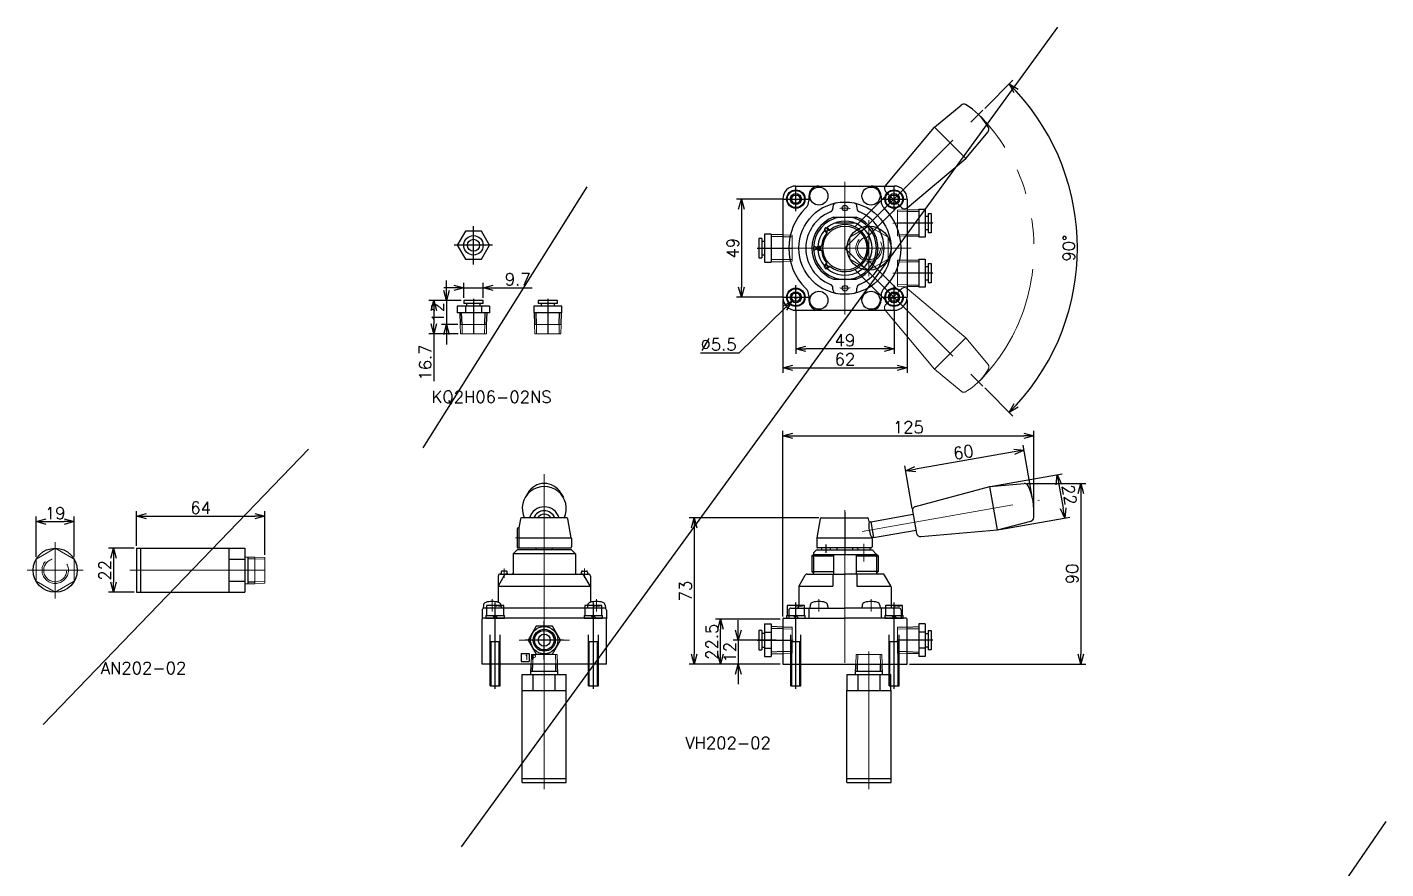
# Model space of a CAD drawing. Header units: millimetres. Extents: x -8731 to 85711, y -14522 to 31379.
# Drawn here: x 35076 to 35754, y -7461 to -7042 of the extents above; entities that cross this region are included whole.
import ezdxf

# ---------------------------------------------------------------- set-up
doc = ezdxf.new("R2010")
doc.units = ezdxf.units.MM
doc.header["$LTSCALE"] = 4
doc.header["$PDMODE"] = 99
doc.header["$PDSIZE"] = 1
for name, pattern in [('CENTER2', [28.575, 19.05, -3.175, 3.175, -3.175]), ('HIDDEN', [9.525, 6.35, -3.175]), ('PHANTOM2', [31.75, 15.875, -3.175, 3.175, -3.175, 3.175, -3.175])]:
    doc.linetypes.add(name, pattern=pattern)
for name, color, linetype, lineweight in [('04_HIDDEN', 2, 'HIDDEN', 13), ('05_CENTER', 4, 'CENTER2', 13), ('06_PHANTOM', 2, 'PHANTOM2', 13), ('08_DIM', 3, 'Continuous', 13)]:
    doc.layers.add(name, color=color, linetype=linetype, lineweight=lineweight)
doc.layers.add('10_DRAFT', color=8, linetype='Continuous', lineweight=0, plot=False)
doc.styles.add('KSS_TXT', font='txt.shx', dxfattribs={"bigfont": 'extfont2.shx'})
doc.styles.add('KSS_TXT_L', font='txt.shx', dxfattribs={"height": 9, "bigfont": 'extfont2.shx'})
doc.styles.get("Standard").update_dxf_attribs({"font": 'txt.shx', "bigfont": 'extfont2.shx'})
doc.dimstyles.new('KSS_DIM', dxfattribs={"dimscale": 3, "dimtxt": 3, "dimasz": 2.5, "dimexe": 1.25, "dimexo": 0.625, "dimtad": 1, "dimdsep": 46, "dimtxsty": 'KSS_TXT', "dimblk": 'OPEN30', "dimcen": 0, "dimazin": 2, "dimtfac": 0.75, "dimtmove": 0, "dimatfit": 3, "dimldrblk": 'OPEN30', "dimfxl": 1, "dimtolj": 1, "dimarcsym": 0})
doc.dimstyles.new('KSS_DIM$3', dxfattribs={"dimscale": 3, "dimtxt": 3, "dimasz": 2.5, "dimexe": 1.25, "dimexo": 0.625, "dimtad": 1, "dimtih": 1, "dimtoh": 1, "dimdsep": 46, "dimtxsty": 'KSS_TXT', "dimblk": 'OPEN30', "dimcen": 0, "dimazin": 2, "dimtfac": 0.75, "dimtofl": 0, "dimtmove": 0, "dimatfit": 3, "dimldrblk": 'OPEN30', "dimfxl": 1, "dimtolj": 1, "dimarcsym": 0})

# ---------------------------------------------------------------- blocks, each defined once
blk = doc.blocks.new('A$C169829DD_1_1_1')
at = {"color": 0, "linetype": 'CENTER2'}
blk.add_line((0, -35.2), (0, 7.8), dxfattribs=at)
at = {"color": 0}
for p, q in [((-4.6, 1.3), (-4.6, 0)), ((-4.6, 1.3), (4.6, 1.3)), ((-4.6, 0), (4.6, 0)), ((4.25, 6.3), (-4.25, 6.3)), ((-4.25, 6.3), (-4.25, 1.3)), ((0, 0), (-1.3, 1.3)), ((0, 1.3), (1.3, 0)), ((4.25, 1.3), (4.25, 6.3)), ((4.6, 0), (4.6, 1.3))]:
    blk.add_line(p, q, dxfattribs=at)
at = {"color": 0, "linetype": 'HIDDEN'}
for p, q in [((-2.5, -33.7), (-2.5, 0)), ((2.5, -33.7), (2.5, 0)), ((-2.5, -11.7), (2.5, -11.7)), ((-2.07, -33.7), (-2.07, -11.7)), ((2.07, -33.7), (2.07, -11.7)), ((-2.5, -33.7), (2.5, -33.7))]:
    blk.add_line(p, q, dxfattribs=at)
at = {"layer": '10_DRAFT', "style": 'KSS_TXT_L'}
blk.add_text('CS-M5x35L,SW', height=0.3, dxfattribs=at).set_placement((0.38, 5.96))
blk = doc.blocks.new('A$C5F0121D9_1_1_1')
at = {"color": 0, "linetype": 'CENTER2'}
for p, q in [((-6.08, 0), (6.08, 0)), ((0, -6.08), (0, 6.08))]:
    blk.add_line(p, q, dxfattribs=at)
at = {"color": 0}
for p, q in [((-2.31, 0), (-1.15, 2)), ((-1.15, -2), (-2.31, 0)), ((-1.15, 2), (1.15, 2)), ((1.15, 2), (2.31, 0)), ((2.31, 0), (1.15, -2)), ((1.15, -2), (-1.15, -2))]:
    blk.add_line(p, q, dxfattribs=at)
for radius in [4.6, 4.25]:
    blk.add_circle((0, 0), radius, dxfattribs=at)
at = {"layer": '10_DRAFT', "style": 'KSS_TXT_L'}
blk.add_text('CS-M5', height=0.3, dxfattribs=at).set_placement((-0.71, -0.45))
blk = doc.blocks.new('KQ2H06-02Sb_1_1_1')
at = {"color": 0}
for p, q in [((-7, 9.1), (-7, 5.8)), ((7, 9.1), (-7, 9.1)), ((4.85, 12), (-4.85, 12)), ((-4.85, 12), (-4.85, 10.5)), ((4.85, 10.5), (-4.85, 10.5)), ((-3.4, 10.5), (-3.4, 9.1)), ((3.4, 9.1), (3.4, 10.5)), ((4.85, 10.5), (4.85, 12)), ((7, 5.8), (7, 9.1)), ((7, 5.8), (-7, 5.8)), ((-6.76, 5.8), (-6.58, 0)), ((-5.72, 0), (-5.9, 5.8)), ((5.72, 0), (5.9, 5.8)), ((6.58, 0), (6.76, 5.8))]:
    blk.add_line(p, q, dxfattribs=at)
at = {"color": 0, "linetype": 'CENTER2'}
blk.add_line((0, 12.83), (0, -4.7), dxfattribs=at)
at = {"layer": '10_DRAFT'}
for p, q in [((-6.58, 0), (6.58, 0)), ((-5.58, -4.7), (-5.72, 0)), ((5.58, -4.7), (5.72, 0)), ((6.43, -4.7), (6.58, 0)), ((-6.58, 0), (-6.43, -4.7)), ((6.43, -4.7), (-6.43, -4.7))]:
    blk.add_line(p, q, dxfattribs=at)
blk = doc.blocks.new('AN202-02a_1_1_1')
at = {"color": 0}
for p, q in [((-59.06, 11), (-13.06, 11)), ((-59.06, 11), (-59.06, -11)), ((-57.06, 11), (-57.06, -11)), ((-13.06, 11), (-13.06, -11)), ((-13.06, 10.97), (-5.06, 10.97)), ((-5.06, 10.97), (-5.06, -10.97)), ((-13.06, 5.48), (-5.06, 5.48)), ((-5.06, 6.7), (0, 6.55)), ((-3.49, 6.65), (-3.49, -6.65)), ((-3.49, 5.8), (0, 5.69)), ((-13.06, -5.49), (-5.06, -5.49)), ((-5.06, -6.7), (0, -6.55)), ((-3.49, -5.8), (0, -5.69)), ((-59.06, -11), (-13.06, -11)), ((-13.06, -10.97), (-5.06, -10.97))]:
    blk.add_line(p, q, dxfattribs=at)
at = {"layer": '05_CENTER', "color": 0}
blk.add_line((-62.32, 0), (4.94, 0), dxfattribs=at)
at = {"layer": '10_DRAFT'}
for p, q in [((0, 6.55), (4.94, 6.39)), ((0, -6.55), (0, 6.55)), ((0, 5.69), (4.94, 5.53)), ((4.94, 6.39), (4.94, -6.39)), ((0, -5.69), (4.94, -5.53)), ((0, -6.55), (4.94, -6.39))]:
    blk.add_line(p, q, dxfattribs=at)
blk = doc.blocks.new('AN202-02b_1_1_1')
at = {"color": 0}
blk.add_circle((0, 0), 11, dxfattribs=at)
at = {"layer": '04_HIDDEN', "color": 0}
for p, q in [((0, 10.97), (-9.5, 5.485)), ((9.5, 5.485), (0, 10.97)), ((-9.5, 5.485), (-9.5, -5.485)), ((9.5, -5.485), (9.5, 5.485)), ((-9.5, -5.485), (0, -10.97)), ((0, -10.969), (9.5, -5.485))]:
    blk.add_line(p, q, dxfattribs=at)
for radius in [6.579, 5.723]:
    blk.add_circle((0, 0), radius, dxfattribs=at)
at = {"layer": '05_CENTER', "color": 0}
for p, q in [((0, 14), (0, -14)), ((-14, 0), (14, 0))]:
    blk.add_line(p, q, dxfattribs=at)
blk = doc.blocks.new('VH202-02c_1_1_1')
at = {"color": 0}
for p, q in [((44.76, 60.32), (57.95, 71.38)), ((20.13, 30.96), (44.76, 60.32)), ((60.32, 44.76), (44.76, 60.32)), ((60.32, 44.76), (71.38, 57.95)), ((30.96, 20.13), (60.32, 44.76)), ((-24.5, 31), (24.5, 31)), ((20.25, 28.26), (28.26, 20.25)), ((-31, 24.5), (-31, -24.5)), ((-18, 26), (-18, 23.66)), ((-6, 20.62), (-6, 19.96)), ((4.97, 10.63), (21.43, 27.08)), ((6, 20.62), (6, 19.96)), ((10.63, 4.97), (27.08, 21.43)), ((18, 26), (18, 23.66)), ((31, 24.5), (31, -24.5)), ((-5.66, 15.5), (5.66, 15.5)), ((-10.25, 9.54), (-9, 8.29)), ((-10.25, 9.54), (-10.22, 8.81)), ((-10.22, 8.81), (-8.98, 7.56)), ((-9.54, 10.25), (-8.29, 9)), ((-9.54, 10.25), (-8.81, 10.22)), ((-9, 8.29), (-8.98, 7.56)), ((-8.81, 10.23), (-7.56, 8.98)), ((-8.29, 9), (-7.56, 8.98)), ((-4.8, 12.62), (4.8, 12.62)), ((-15.64, 1.24), (-14, 0.29)), ((-13.99, 0.5), (-13.46, 1)), ((-13.99, 0.5), (-12.23, 0.5)), ((-13.46, 1), (-11.69, 1)), ((-12.23, 0.5), (-11.69, 1)), ((-15.64, -1.23), (-14, -0.29)), ((-13.99, -0.5), (-12.23, -0.5)), ((-13.99, -0.5), (-13.46, -1)), ((-13.46, -1), (-11.69, -1)), ((-12.23, -0.5), (-11.69, -1)), ((-10.25, -9.54), (-9, -8.29)), ((-10.25, -9.54), (-10.22, -8.81)), ((-10.23, -8.81), (-8.98, -7.56)), ((-9.54, -10.25), (-8.29, -9)), ((-9.54, -10.25), (-8.81, -10.22)), ((-9, -8.29), (-8.98, -7.56)), ((-8.81, -10.22), (-7.56, -8.98)), ((-8.29, -9), (-7.56, -8.98)), ((-6, -20.62), (-6, -19.96)), ((-5.66, -15.5), (5.66, -15.5)), ((6, -20.62), (6, -19.96)), ((-18, -23.66), (-18, -26)), ((18, -23.66), (18, -26)), ((-24.5, -31), (24.5, -31))]:
    blk.add_line(p, q, dxfattribs=at)
for centre, radius in [((-24.5, 24.5), 2.75), ((-13, 26), 4.5), ((13, 26), 4.5), ((24.5, 24.5), 2.75), ((0, 0), 23), ((0, 20), 1.4), ((0, 0), 11), ((0, -20), 1.4), ((-24.5, -24.5), 2.75), ((-13, -26), 4.5), ((13, -26), 4.5), ((24.5, -24.5), 2.75)]:
    blk.add_circle(centre, radius, dxfattribs=at)
for centre, radius, start, end in [((59.24, 69.85), 2, 60.55214, 130.00007), ((45.47, 45.47), 30, 29.44778, 60.55219), ((69.85, 59.24), 2, 319.99994, 29.44756), ((-24.5, 24.5), 6.5, 89.99998, 180.00002), ((-13, 26), 5, 89.99998, 179.99996), ((13, 26), 5, 0, 89.99998), ((21.66, 29.68), 2, 140.00001, 224.99991), ((24.5, 24.5), 6.5, 0, 89.99998), ((-23, 23.66), 5, 314.18442, 0.00002), ((-4, 20.62), 2, 93.06248, 180.00013), ((4, 20.62), 2, 0, 79.01939), ((23, 23.66), 5, 179.99996, 225.9155), ((0, 0), 28, 134.18437, 225.81562), ((0, 0), 19.5, 111.84473, 180.00002), ((0, 0), 16.5, 110.04998, 249.95001), ((0, 0), 15.69, 98.87879, 261.12119), ((-8, 19.96), 2, 291.84482, 0.00013), ((0, 0), 15.69, 0, 81.12123), ((0, 0), 16.5, 0, 69.95004), ((8, 19.96), 2, 179.99985, 248.1552), ((0, 0), 19.5, 0, 68.15534), ((0, 0), 28, 0, 45.83344), ((29.68, 21.66), 2, 224.99996, 309.99997), ((0, 0), 13.5, 139.22374, 175.77579), ((0, 0), 11.74, 139.88725, 175.11223), ((-1.25, 1.25), 12.24, 132.65817, 137.34177), ((0, 0), 12.24, 132.65817, 137.34177), ((0, 0), 13.5, 0, 130.75146), ((0, 0), 11.74, 229.88774, 130.11177), ((0, 0), 19.5, 179.99996, 248.15525), ((0, 0), 14.21, 178.36678, 181.6332), ((-1.76, 0), 12.24, 177.65819, 182.34179), ((0, 0), 12.24, 177.65819, 182.34179), ((0, 0), 13.5, 184.22377, 220.75151), ((0, 0), 11.74, 184.88783, 220.11243), ((0, 0), 13.5, 229.2486, 0), ((0, 0), 15.69, 278.87877, 0), ((0, 0), 16.5, 290.04996, 0), ((0, 0), 19.5, 291.84477, 0), ((0, 0), 28, 314.16655, 0), ((-1.25, -1.25), 12.24, 222.65817, 227.34177), ((0, 0), 12.24, 222.65817, 227.34177), ((-23, -23.66), 5, 0, 45.81558), ((-8, -19.96), 2, 0, 68.15518), ((8, -19.96), 2, 111.84479, 180.00013), ((23, -23.66), 5, 134.18442, 180.00002), ((-24.5, -24.5), 6.5, 180.00004, 270.00002), ((-13, -26), 5, 180.00004, 270.00002), ((-4, -20.62), 2, 179.99985, 259.01941), ((4, -20.62), 2, 280.98061, 0.00013), ((13, -26), 5, 270.00002, 0.00002), ((24.5, -24.5), 6.5, 270.00002, 359.99998)]:
    blk.add_arc(centre, radius, start, end, dxfattribs=at)
at = {"layer": '05_CENTER', "color": 0}
for p, q in [((0, 0), (68.85, 68.85)), ((-24.5, 19.5), (-24.5, 29.5)), ((0, 33.02), (0, -33.02)), ((24.5, 19.5), (24.5, 29.5)), ((-29.5, 24.5), (-19.5, 24.5)), ((29.5, 24.5), (19.5, 24.5)), ((23.86, 12.5), (33.39, 12.5)), ((0, 0), (68.85, -68.85)), ((33.02, 0), (-33.02, 0)), ((23.86, -12.5), (33.25, -12.5)), ((-24.5, -19.5), (-24.5, -29.5)), ((24.5, -19.5), (24.5, -29.5)), ((-29.5, -24.5), (-19.5, -24.5)), ((29.5, -24.5), (19.5, -24.5))]:
    blk.add_line(p, q, dxfattribs=at)
for start, end in [(82.44448, 97.33522), (262.66478, 277.55552)]:
    blk.add_arc((0, 0), 20, start, end, dxfattribs=at)
at = {"layer": '06_PHANTOM', "color": 0}
for p, q in [((10.63, -4.97), (27.08, -21.43)), ((4.97, -10.63), (21.43, -27.08)), ((20.25, -28.26), (28.26, -20.25)), ((30.96, -20.13), (60.32, -44.76)), ((20.13, -30.96), (44.76, -60.32)), ((60.32, -44.76), (44.76, -60.32)), ((60.32, -44.76), (71.38, -57.95)), ((44.76, -60.32), (57.95, -71.38))]:
    blk.add_line(p, q, dxfattribs=at)
for centre, radius, start, end in [((0, 0), 94.3, 315, 45), ((29.68, -21.66), 2, 50.00003, 135.00004), ((21.66, -29.68), 2, 135.00009, 219.99999), ((45.47, -45.47), 30, 299.44781, 330.55222), ((69.85, -59.24), 2, 330.55244, 40.00006), ((59.24, -69.85), 2, 229.99993, 299.44786)]:
    blk.add_arc(centre, radius, start, end, dxfattribs=at)
at = {"layer": '10_DRAFT'}
blk.add_line((12, 4.43), (12, -4.43), dxfattribs=at)
at = {"color": 0, "xscale": -1, "rotation": 270}
for p in [(31, 12.5), (31, -12.5)]:
    blk.add_blockref('KQ2H06-02Sb_1_1_1', p, dxfattribs=at)
at = {"color": 0, "rotation": 90}
blk.add_blockref('KQ2H06-02Sb_1_1_1', (-31, 0), dxfattribs=at)
blk = doc.blocks.new('KQ2H06-02Sc_1_1_1')
at = {"color": 0}
for p, q in [((-4.04, 7), (-8.08, 0)), ((4.04, 7), (-4.04, 7)), ((8.08, 0), (4.04, 7)), ((-8.08, 0), (-4.04, -7)), ((4.04, -7), (8.08, 0)), ((-4.04, -7), (4.04, -7))]:
    blk.add_line(p, q, dxfattribs=at)
at = {"color": 0, "linetype": 'CENTER2'}
for p, q in [((0, -9.56), (0, 9.55)), ((9.55, 0), (-9.56, 0))]:
    blk.add_line(p, q, dxfattribs=at)
at = {"color": 0}
for radius in [4.85, 3]:
    blk.add_circle((0, 0), radius, dxfattribs=at)
blk = doc.blocks.new('VH202-02b_1_1_1')
at = {"color": 0}
for p, q in [((-8.24, 85.39), (-9.54, 83.12)), ((8.24, 85.39), (9.54, 83.12)), ((-13, 68), (-12.62, 68)), ((-11.81, 72.59), (-12.62, 68)), ((-12.62, 68), (-12.62, 58)), ((11.32, 73), (-11.32, 73)), ((13.49, 63.04), (11.81, 72.59)), ((-13.5, 67.5), (-13.5, 58.5)), ((-12.62, 63.04), (13.49, 63.04)), ((13.5, 62.96), (13.5, 58.5)), ((-15.5, 55), (-13.5, 57)), ((-15.5, 55), (-15.5, 45.5)), ((15.5, 55), (-15.5, 55)), ((13.5, 57), (-13.5, 57)), ((-13, 58), (0, 58)), ((-4, 57), (-4, 58)), ((0, 58), (13, 58)), ((4, 58), (4, 57)), ((15.5, 55), (13.5, 57)), ((15.5, 55), (15.5, 45.5)), ((-23, 44), (-23, 30.92)), ((-22.87, 39.17), (-19.79, 44.5)), ((-22, 45), (22, 45)), ((-21.5, 46), (-21.5, 45.5)), ((-19, 46.5), (-21, 46.5)), ((-18.5, 45.5), (-18.5, 46)), ((18.5, 45.5), (18.5, 46)), ((19, 46.5), (21, 46.5)), ((22.87, 39.17), (19.79, 44.5)), ((21.5, 46), (21.5, 45.5)), ((23, 44), (23, 30.92)), ((-22.96, 38.94), (22.96, 38.94)), ((-30.37, 29.46), (-30.5, 28)), ((30, 28), (-30, 28)), ((-21.63, 29.46), (-21.5, 28)), ((21.63, 29.46), (21.5, 28)), ((30.37, 29.46), (30.5, 28)), ((-31, 27), (-31, 22.7)), ((31, 23), (-31, 23)), ((-31, 0), (-31, 22.5)), ((31, 27), (31, 22.7)), ((31, 0), (31, 22.5)), ((31, 0), (-31, 0)), ((-11.5, 5.4), (-11.5, 1.4)), ((-11.5, 5.4), (-7.5, 5.4)), ((-11.5, 1.4), (-7.5, 1.4)), ((-7.5, 5.4), (-7.5, 1.4))]:
    blk.add_line(p, q, dxfattribs=at)
for radius in [6.8, 5.5]:
    blk.add_circle((0, 12), radius, dxfattribs=at)
for centre, radius, start, end in [((0, 77.65), 11, 334.98385, 205.01615), ((0, 80.67), 9.5, 29.82533, 150.17467), ((0, 70.87), 7.67, 16.10145, 163.89854), ((0, 70.87), 5.67, 22.03456, 157.96543), ((0, 70.87), 4, 32.12699, 147.87301), ((-13, 67.5), 0.5, 90.00004, 180.00002), ((-11.32, 72.5), 0.5, 89.99987, 169.99997), ((11.32, 72.5), 0.5, 9.99987, 89.99933), ((13, 62.96), 0.5, 0, 10.00031), ((-13, 58.5), 0.5, 179.99997, 270), ((13, 58.5), 0.5, 269.99996, 359.99996), ((-22, 44), 1, 89.99998, 180.00007), ((-22, 45.5), 0.5, 269.99996, 0.00002), ((-21, 46), 0.5, 90.00004, 179.99997), ((-18.92, 44), 1, 89.99965, 149.99986), ((-19, 46), 0.5, 0, 90.00004), ((-18, 45.5), 0.5, 179.99997, 269.99995), ((-16, 45.5), 0.5, 269.99996, 0.00002), ((16, 45.5), 0.5, 179.99997, 270), ((18, 45.5), 0.5, 269.99996, 0.00002), ((19, 46), 0.5, 89.99998, 180.00007), ((18.92, 44), 1, 30.00025, 90.00036), ((21, 46), 0.5, 0, 89.99998), ((22, 45.5), 0.5, 180.00003, 269.99996), ((22, 44), 1, 0, 90.00004), ((-22, 38.67), 1, 150.00013, 180.00018), ((22, 38.67), 1, 0, 29.99987), ((-30, 27), 1, 90.00004, 179.99985), ((-28.78, 29.32), 1.6, 105.49391, 174.99988), ((-26, 19.3), 12, 74.50559, 105.49391), ((-23.22, 29.32), 1.6, 5.00012, 74.50609), ((23.22, 29.32), 1.6, 105.494, 174.99994), ((26, 19.3), 12, 74.50605, 105.49442), ((28.78, 29.32), 1.6, 5.00007, 74.506), ((30, 27), 1, 0, 90.00004), ((-30.5, 22.5), 0.5, 89.99996, 179.99998), ((30.5, 22.5), 0.5, 8.57622, 89.99996)]:
    blk.add_arc(centre, radius, start, end, dxfattribs=at)
at = {"layer": '05_CENTER', "color": 0}
for p, q in [((0, 94.76), (0, 0)), ((-9.94, 63), (-14.38, 63)), ((-20, 47.71), (-20, 43.17)), ((20, 47.71), (20, 43.17)), ((-26, 32.4), (-26, 26.23)), ((26, 32.4), (26, 26.23)), ((-24.5, 25.5), (-24.5, -3.39)), ((24.5, 25.5), (24.5, -3.39)), ((-12.5, 12), (12.5, 12))]:
    blk.add_line(p, q, dxfattribs=at)
at = {"color": 0}
blk.add_blockref('KQ2H06-02Sc_1_1_1', (0, 12), dxfattribs=at)
for s, p in [('1', (-9.91, 2.15)), ('P', (-6.39, 2.15))]:
    blk.add_text(s, height=2.5, rotation=0.1, dxfattribs=at).set_placement(p)
blk = doc.blocks.new('KQ2H06-02Sa_1_1_1')
at = {"color": 0}
for p, q in [((8.08, 9.1), (-8.08, 9.1)), ((-8.08, 9.1), (-8.08, 5.8)), ((4.85, 12), (-4.85, 12)), ((-4.85, 12), (-4.85, 10.5)), ((4.85, 10.5), (-4.85, 10.5)), ((-4.04, 9.1), (-4.04, 5.8)), ((-3.4, 10.5), (-3.4, 9.1)), ((3.4, 9.1), (3.4, 10.5)), ((4.04, 9.1), (4.04, 5.8)), ((4.85, 10.5), (4.85, 12)), ((8.08, 9.1), (8.08, 5.8)), ((8.08, 5.8), (-8.08, 5.8)), ((-6.76, 5.8), (-6.58, 0)), ((-5.72, 0), (-5.9, 5.8)), ((5.72, 0), (5.9, 5.8)), ((6.58, 0), (6.76, 5.8))]:
    blk.add_line(p, q, dxfattribs=at)
at = {"color": 0, "linetype": 'CENTER2'}
blk.add_line((0, 12.83), (0, -4.7), dxfattribs=at)
at = {"layer": '10_DRAFT'}
for p, q in [((-6.58, 0), (6.58, 0)), ((-5.58, -4.7), (-5.72, 0)), ((5.58, -4.7), (5.72, 0)), ((6.43, -4.7), (6.58, 0)), ((-6.58, 0), (-6.43, -4.7)), ((6.43, -4.7), (-6.43, -4.7))]:
    blk.add_line(p, q, dxfattribs=at)
blk = doc.blocks.new('VH202-02a_1_1_1')
at = {"color": 0}
for p, q in [((35.23, 78.73), (72.24, 88.65)), ((72.24, 88.65), (89.39, 90.15)), ((76.06, 66.99), (72.24, 88.65)), ((0, 76), (0, 55)), ((12.89, 71.08), (34.06, 74.81)), ((33.78, 76.45), (34.76, 70.87)), ((-12.32, 72.59), (-14, 63.04)), ((-11.82, 73), (11.32, 73)), ((12.06, 71.18), (11.81, 72.59)), ((12.89, 71.08), (11.99, 70.66)), ((12.89, 71.08), (14.28, 63.2)), ((34.76, 70.87), (35.74, 65.29)), ((76.06, 66.99), (92.69, 71.44)), ((-14, 63.04), (-14, 58.5)), ((-14, 63), (13.39, 63)), ((14.28, 63.2), (13.25, 63.29)), ((13.5, 62.79), (13.5, 58.5)), ((14.28, 63.2), (35.45, 66.93)), ((37.89, 63.65), (76.06, 66.99)), ((-16.5, 54), (-15.69, 54.81)), ((-15.69, 55.52), (-14.21, 57)), ((-15.69, 55.52), (-15.69, 54.81)), ((-15.69, 54.81), (15.69, 54.81)), ((-15.69, 54.81), (-15.69, 45.5)), ((-14.21, 57), (0, 57)), ((13.06, 58), (-13.5, 58)), ((-9.5, 59.74), (-9.5, 55.58)), ((-5.66, 54.81), (-5.66, 45)), ((-4, 58), (-4, 57)), ((0, 57), (13.5, 57)), ((4, 57), (4, 58)), ((5.66, 54.81), (5.66, 45)), ((12.3, 57), (12.3, 57.03)), ((15.69, 54.81), (13.5, 57)), ((15.69, 54.81), (15.69, 45.5)), ((16.5, 54), (15.69, 54.81)), ((-16.5, 54), (-16.5, 46.31)), ((-16.5, 54), (-5.66, 54)), ((5.66, 54), (16.5, 54)), ((16.5, 54), (16.5, 46.31)), ((-22.87, 39.17), (-19.79, 44.5)), ((-18.92, 45), (0, 45)), ((-16.5, 46.31), (-15.69, 45.5)), ((-16.5, 46.31), (-5.66, 46.31)), ((-6, 45), (-6, 38.94)), ((18.92, 45), (0, 45)), ((16.5, 46.31), (5.66, 46.31)), ((6, 45), (6, 38.94)), ((16.5, 46.31), (15.69, 45.5)), ((22.87, 39.17), (19.79, 44.5)), ((-23, 38.67), (-23, 29)), ((-22.96, 38.94), (-6, 38.94)), ((6, 38.94), (22.96, 38.94)), ((23, 38.67), (23, 29)), ((-27, 28), (0, 28)), ((-18, 28), (-18, 23)), ((-17.37, 29.46), (-17.5, 28)), ((-8.63, 29.46), (-8.5, 28)), ((27, 28), (0, 28)), ((8.63, 29.46), (8.5, 28)), ((17.37, 29.46), (17.5, 28)), ((18, 28), (18, 23)), ((-31, 22.5), (-31, 0)), ((-30.5, 23), (0, 23)), ((-28, 27), (-28, 23)), ((30.5, 23), (0, 23)), ((28, 27), (28, 23)), ((31, 0), (31, 22.5)), ((-31, 0), (31, 0))]:
    blk.add_line(p, q, dxfattribs=at)
for centre, radius, start, end in [((89.56, 88.16), 2, 25.55214, 95.00006), ((64.3, 76.08), 30, 354.44778, 25.55219), ((35.74, 76.8), 2, 105.00001, 189.99991), ((-11.82, 72.5), 0.5, 89.99982, 169.99997), ((11.32, 72.5), 0.5, 9.99987, 89.99812), ((25.8, 69.22), 13.88, 171.87724, 207.62492), ((92.17, 73.37), 2, 284.99993, 354.44756), ((37.71, 65.64), 2, 189.99997, 274.99998), ((-13.5, 58.5), 0.5, 180.00004, 269.99991), ((-9.5, 58.62), 2.5, 194.47494, 220.53957), ((-9.5, 58.62), 2.5, 319.46045, 345.52505), ((5.7, 57), 1, 0, 89.99998), ((13.3, 57.03), 1, 101.5371, 180.00018), ((13, 58.5), 0.5, 281.53894, 0.00004), ((-18.92, 44), 1, 89.99965, 149.99975), ((-16.19, 45.5), 0.5, 270.00002, 359.99996), ((16.19, 45.5), 0.5, 180.00004, 269.99996), ((18.92, 44), 1, 30.00019, 90.00036), ((-22, 38.67), 1, 150.00013, 180.00018), ((22, 38.67), 1, 0, 29.99987), ((-27, 27), 1, 89.99998, 179.99996), ((-24, 29), 1, 270.00002, 359.99996), ((-15.78, 29.32), 1.6, 105.494, 174.99994), ((-13, 19.3), 12, 74.50605, 105.49442), ((-10.22, 29.32), 1.6, 5.00007, 74.506), ((10.22, 29.32), 1.6, 105.494, 174.99994), ((13, 19.3), 12, 74.50605, 105.49442), ((15.78, 29.32), 1.6, 5.00007, 74.506), ((24, 29), 1, 180.00004, 270.00002), ((27, 27), 1, 0, 90.00004), ((-30.5, 22.5), 0.5, 89.99998, 180.00002), ((30.5, 22.5), 0.5, 0, 89.99998)]:
    blk.add_arc(centre, radius, start, end, dxfattribs=at)
at = {"layer": '05_CENTER', "color": 0}
for p, q in [((8.64, 66.27), (97.11, 81.87)), ((0, 76.89), (0, 0)), ((9.5, 60.12), (9.5, 51.24)), ((-13, 32.4), (-13, 26.23)), ((13, 32.4), (13, 26.23)), ((-24.5, 25.5), (-24.5, -3.39)), ((24.5, 25.5), (24.5, -3.39)), ((-33.14, 12), (-25.86, 12)), ((33.14, 12), (25.86, 12)), ((12, 6.43), (12, -2.44))]:
    blk.add_line(p, q, dxfattribs=at)
at = {"color": 0, "rotation": 90}
blk.add_blockref('KQ2H06-02Sa_1_1_1', (-31, 12), dxfattribs=at)
at = {"color": 0, "xscale": -1, "rotation": 270}
blk.add_blockref('KQ2H06-02Sa_1_1_1', (31, 12), dxfattribs=at)
blk = doc.blocks.new('_Open30')
at = {"color": 0, "linetype": 'ByBlock', "lineweight": -2}
for p, q in [((-1, 0.27), (0, 0)), ((0, 0), (-1, -0.27)), ((0, 0), (-1, 0))]:
    blk.add_line(p, q, dxfattribs=at)
blk = doc.blocks.new('*D1915')
at = {"layer": '08_DIM', "color": 0, "lineweight": -2, "transparency": 16777216}
for p, q in [((35557.5, -7270.5), (35592.34, -7264.36)), ((35590.74, -7269.71), (35592.83, -7281.53)), ((35561.32, -7292.16), (35596.16, -7286.02))]:
    blk.add_line(p, q, dxfattribs=at)
at = {"layer": 'Defpoints', "color": 0, "transparency": 16777216}
for p in [(35556.27, -7270.72), (35593.7, -7286.46), (35560.09, -7292.38)]:
    blk.add_point(p, dxfattribs=at)
at = {"layer": '08_DIM', "color": 0, "lineweight": -2, "transparency": 16777216, "xscale": 5, "yscale": 5, "zscale": 5}
for p, rotation in [((35589.88, -7264.79), 99.9997782644691), ((35593.7, -7286.46), 279.9997782644691)]:
    blk.add_blockref('_Open30', p, dxfattribs=dict(at, rotation=rotation))
at = {"layer": '08_DIM', "color": 0, "transparency": 16777216, "insert": (35595.97, -7274.88), "char_height": 6, "attachment_point": 5, "rotation": 279.99978, "style": 'KSS_TXT'}
blk.add_mtext('\\A1;22', dxfattribs=at)
blk = doc.blocks.new('*D1916')
at = {"layer": '08_DIM', "color": 0, "lineweight": -2, "transparency": 16777216}
for p, q in [((35577.65, -7276.84), (35572.93, -7250.05)), ((35568.44, -7253.38), (35519.2, -7262.06)), ((35517.58, -7281.68), (35513.84, -7260.47))]:
    blk.add_line(p, q, dxfattribs=at)
at = {"layer": 'Defpoints', "color": 0, "transparency": 16777216}
for p in [(35514.28, -7262.93), (35577.87, -7278.08), (35517.8, -7282.91)]:
    blk.add_point(p, dxfattribs=at)
at = {"layer": '08_DIM', "color": 0, "lineweight": -2, "transparency": 16777216, "xscale": 5, "yscale": 5, "zscale": 5}
for p, rotation in [((35573.36, -7252.51), 10.000000466231), ((35514.28, -7262.93), 190.000000466231)]:
    blk.add_blockref('_Open30', p, dxfattribs=dict(at, rotation=rotation))
at = {"layer": '08_DIM', "color": 0, "transparency": 16777216, "insert": (35543.08, -7253.54), "char_height": 6, "attachment_point": 5, "rotation": 10, "style": 'KSS_TXT'}
blk.add_mtext('\\A1;60', dxfattribs=at)
blk = doc.blocks.new('*D1917')
at = {"layer": '08_DIM', "color": 0, "lineweight": -2, "transparency": 16777216}
for p, q in [((35553.76, -7082.08), (35567.78, -7068.06)), ((35553.76, -7221.56), (35567.78, -7235.57))]:
    blk.add_line(p, q, dxfattribs=at)
blk.add_arc((35484.02, -7151.82), 115.95, 317.47098, 42.52902, dxfattribs=at)
at = {"layer": 'Defpoints', "color": 0, "transparency": 16777216}
for p in [(35552.88, -7082.96), (35484.02, -7151.82), (35484.02, -7151.82), (35596.02, -7181.83), (35552.88, -7220.67)]:
    blk.add_point(p, dxfattribs=at)
at = {"layer": '08_DIM', "color": 0, "lineweight": -2, "transparency": 16777216, "xscale": 5, "yscale": 5, "zscale": 5}
for p, rotation in [((35566.01, -7069.83), 133.764507950399), ((35566.01, -7233.8), 226.2354920496009)]:
    blk.add_blockref('_Open30', p, dxfattribs=dict(at, rotation=rotation))
at = {"layer": '08_DIM', "color": 0, "transparency": 16777216, "insert": (35595.72, -7151.82), "char_height": 6, "attachment_point": 5, "rotation": 90, "style": 'KSS_TXT'}
blk.add_mtext('\\A1;90%%d', dxfattribs=at)
blk = doc.blocks.new('*D1918')
at = {"layer": '08_DIM', "color": 0, "lineweight": -2, "transparency": 16777216}
for p, q in [((35431.24, -7204.1), (35453.99, -7181.75)), ((35411.95, -7204.1), (35431.24, -7204.1))]:
    blk.add_line(p, q, dxfattribs=at)
at = {"layer": 'Defpoints', "color": 0, "transparency": 16777216}
for p in [(35461.49, -7174.39), (35457.56, -7178.25)]:
    blk.add_point(p, dxfattribs=at)
at = {"layer": '08_DIM', "color": 0, "lineweight": -2, "transparency": 16777216, "xscale": 5, "yscale": 5, "zscale": 5, "rotation": 44.48525191361003}
blk.add_blockref('_Open30', (35457.56, -7178.25), dxfattribs=at)
at = {"layer": '08_DIM', "color": 0, "transparency": 16777216, "insert": (35420.97, -7199.84), "char_height": 6, "attachment_point": 5, "style": 'KSS_TXT'}
blk.add_mtext('\\A1;%%C5.5', dxfattribs=at)
blk = doc.blocks.new('*D1919')
at = {"layer": '08_DIM', "color": 0, "lineweight": -2, "transparency": 16777216}
for p, q in [((35574.66, -7269.22), (35604.15, -7269.22)), ((35601.65, -7274.22), (35601.65, -7354.37)), ((35516.27, -7359.37), (35604.15, -7359.37))]:
    blk.add_line(p, q, dxfattribs=at)
at = {"layer": 'Defpoints', "color": 0, "transparency": 16777216}
for p in [(35573.41, -7269.22), (35515.02, -7359.37), (35601.65, -7359.37)]:
    blk.add_point(p, dxfattribs=at)
at = {"layer": '08_DIM', "color": 0, "lineweight": -2, "transparency": 16777216, "xscale": 5, "yscale": 5, "zscale": 5}
for p, rotation in [((35601.65, -7269.22), 90), ((35601.65, -7359.37), 270)]:
    blk.add_blockref('_Open30', p, dxfattribs=dict(at, rotation=rotation))
at = {"layer": '08_DIM', "color": 0, "transparency": 16777216, "insert": (35597.4, -7314.29), "char_height": 6, "attachment_point": 5, "rotation": 90, "style": 'KSS_TXT'}
blk.add_mtext('\\A1;90', dxfattribs=at)
blk = doc.blocks.new('*D1920')
at = {"layer": '08_DIM', "color": 0, "lineweight": -2, "transparency": 16777216}
for p, q in [((35453.02, -7335.62), (35453.02, -7242.9)), ((35458.02, -7245.4), (35573.33, -7245.4)), ((35578.33, -7282.17), (35578.33, -7242.9))]:
    blk.add_line(p, q, dxfattribs=at)
at = {"layer": 'Defpoints', "color": 0, "transparency": 16777216}
for p in [(35578.33, -7245.4), (35578.33, -7283.42), (35453.02, -7336.87)]:
    blk.add_point(p, dxfattribs=at)
at = {"layer": '08_DIM', "color": 0, "lineweight": -2, "transparency": 16777216, "xscale": 5, "yscale": 5, "zscale": 5, "rotation": 180}
blk.add_blockref('_Open30', (35453.02, -7245.4), dxfattribs=at)
at = {"layer": '08_DIM', "color": 0, "lineweight": -2, "transparency": 16777216, "xscale": 5, "yscale": 5, "zscale": 5}
blk.add_blockref('_Open30', (35578.33, -7245.4), dxfattribs=at)
at = {"layer": '08_DIM', "color": 0, "transparency": 16777216, "insert": (35515.68, -7241.15), "char_height": 6, "attachment_point": 5, "style": 'KSS_TXT'}
blk.add_mtext('\\A1;125', dxfattribs=at)
blk = doc.blocks.new('*D1921')
at = {"layer": '08_DIM', "color": 0, "lineweight": -2, "transparency": 16777216}
for p, q in [((35470.95, -7286.37), (35406.28, -7286.37)), ((35408.78, -7291.37), (35408.78, -7354.37)), ((35451.77, -7359.37), (35406.28, -7359.37))]:
    blk.add_line(p, q, dxfattribs=at)
at = {"layer": 'Defpoints', "color": 0, "transparency": 16777216}
for p in [(35472.2, -7286.37), (35408.78, -7359.37), (35453.02, -7359.37)]:
    blk.add_point(p, dxfattribs=at)
at = {"layer": '08_DIM', "color": 0, "lineweight": -2, "transparency": 16777216, "xscale": 5, "yscale": 5, "zscale": 5}
for p, rotation in [((35408.78, -7286.37), 90), ((35408.78, -7359.37), 270)]:
    blk.add_blockref('_Open30', p, dxfattribs=dict(at, rotation=rotation))
at = {"layer": '08_DIM', "color": 0, "transparency": 16777216, "insert": (35404.53, -7322.87), "char_height": 6, "attachment_point": 5, "rotation": 90, "style": 'KSS_TXT'}
blk.add_mtext('\\A1;73', dxfattribs=at)
blk = doc.blocks.new('*D1922')
at = {"layer": '08_DIM', "color": 0, "lineweight": -2, "transparency": 16777216}
for p, q in [((35451.77, -7336.87), (35419.4, -7336.87)), ((35421.9, -7354.37), (35421.9, -7341.87)), ((35451.77, -7359.37), (35419.4, -7359.37))]:
    blk.add_line(p, q, dxfattribs=at)
at = {"layer": 'Defpoints', "color": 0, "transparency": 16777216}
for p in [(35421.9, -7336.87), (35453.02, -7336.87), (35453.02, -7359.37)]:
    blk.add_point(p, dxfattribs=at)
at = {"layer": '08_DIM', "color": 0, "lineweight": -2, "transparency": 16777216, "xscale": 5, "yscale": 5, "zscale": 5}
for p, rotation in [((35421.9, -7336.87), 90), ((35421.9, -7359.37), 270)]:
    blk.add_blockref('_Open30', p, dxfattribs=dict(at, rotation=rotation))
at = {"layer": '08_DIM', "color": 0, "transparency": 16777216, "insert": (35417.65, -7348.12), "char_height": 6, "attachment_point": 5, "rotation": 90, "style": 'KSS_TXT'}
blk.add_mtext('\\A1;22.5', dxfattribs=at)
blk = doc.blocks.new('*D1923')
at = {"layer": '08_DIM', "color": 0, "lineweight": -2, "transparency": 16777216}
for p, q in [((35430.82, -7342.37), (35430.82, -7337.37)), ((35449.63, -7347.37), (35428.32, -7347.37)), ((35430.82, -7347.37), (35430.82, -7359.37)), ((35451.77, -7359.37), (35428.32, -7359.37)), ((35430.82, -7364.37), (35430.82, -7369.37))]:
    blk.add_line(p, q, dxfattribs=at)
at = {"layer": 'Defpoints', "color": 0, "transparency": 16777216}
for p in [(35450.88, -7347.37), (35430.82, -7359.37), (35453.02, -7359.37)]:
    blk.add_point(p, dxfattribs=at)
at = {"layer": '08_DIM', "color": 0, "lineweight": -2, "transparency": 16777216, "xscale": 5, "yscale": 5, "zscale": 5}
for p, rotation in [((35430.82, -7347.37), 270), ((35430.82, -7359.37), 90)]:
    blk.add_blockref('_Open30', p, dxfattribs=dict(at, rotation=rotation))
at = {"layer": '08_DIM', "color": 0, "transparency": 16777216, "insert": (35426.57, -7353.37), "char_height": 6, "attachment_point": 5, "rotation": 90, "style": 'KSS_TXT'}
blk.add_mtext('\\A1;12', dxfattribs=at)
blk = doc.blocks.new('*D1924')
at = {"layer": '08_DIM', "color": 0, "lineweight": -2, "transparency": 16777216}
for p, q in [((35453.02, -7177.57), (35453.02, -7213.97)), ((35515.02, -7177.57), (35515.02, -7213.97)), ((35458.02, -7211.47), (35510.02, -7211.47))]:
    blk.add_line(p, q, dxfattribs=at)
at = {"layer": 'Defpoints', "color": 0, "transparency": 16777216}
for p in [(35453.02, -7176.32), (35515.02, -7176.32), (35515.02, -7211.47)]:
    blk.add_point(p, dxfattribs=at)
at = {"layer": '08_DIM', "color": 0, "lineweight": -2, "transparency": 16777216, "xscale": 5, "yscale": 5, "zscale": 5, "rotation": 180}
blk.add_blockref('_Open30', (35453.02, -7211.47), dxfattribs=at)
at = {"layer": '08_DIM', "color": 0, "lineweight": -2, "transparency": 16777216, "xscale": 5, "yscale": 5, "zscale": 5}
blk.add_blockref('_Open30', (35515.02, -7211.47), dxfattribs=at)
at = {"layer": '08_DIM', "color": 0, "transparency": 16777216, "insert": (35484.02, -7207.22), "char_height": 6, "attachment_point": 5, "style": 'KSS_TXT'}
blk.add_mtext('\\A1;62', dxfattribs=at)
blk = doc.blocks.new('*D1925')
at = {"layer": '08_DIM', "color": 0, "lineweight": -2, "transparency": 16777216}
for p, q in [((35459.52, -7182.57), (35459.52, -7204.53)), ((35508.52, -7182.57), (35508.52, -7204.53)), ((35503.52, -7202.03), (35464.52, -7202.03))]:
    blk.add_line(p, q, dxfattribs=at)
at = {"layer": 'Defpoints', "color": 0, "transparency": 16777216}
for p in [(35459.52, -7181.32), (35508.52, -7181.32), (35459.52, -7202.03)]:
    blk.add_point(p, dxfattribs=at)
at = {"layer": '08_DIM', "color": 0, "lineweight": -2, "transparency": 16777216, "xscale": 5, "yscale": 5, "zscale": 5, "rotation": 180}
blk.add_blockref('_Open30', (35459.52, -7202.03), dxfattribs=at)
at = {"layer": '08_DIM', "color": 0, "lineweight": -2, "transparency": 16777216, "xscale": 5, "yscale": 5, "zscale": 5}
blk.add_blockref('_Open30', (35508.52, -7202.03), dxfattribs=at)
at = {"layer": '08_DIM', "color": 0, "transparency": 16777216, "insert": (35484.02, -7197.78), "char_height": 6, "attachment_point": 5, "style": 'KSS_TXT'}
blk.add_mtext('\\A1;49', dxfattribs=at)
blk = doc.blocks.new('*D1926')
at = {"layer": '08_DIM', "color": 0, "lineweight": -2, "transparency": 16777216}
for p, q in [((35453.27, -7127.32), (35429.85, -7127.32)), ((35432.35, -7132.32), (35432.35, -7171.32)), ((35453.27, -7176.32), (35429.85, -7176.32))]:
    blk.add_line(p, q, dxfattribs=at)
at = {"layer": 'Defpoints', "color": 0, "transparency": 16777216}
for p in [(35454.52, -7127.32), (35432.35, -7176.32), (35454.52, -7176.32)]:
    blk.add_point(p, dxfattribs=at)
at = {"layer": '08_DIM', "color": 0, "lineweight": -2, "transparency": 16777216, "xscale": 5, "yscale": 5, "zscale": 5}
for p, rotation in [((35432.35, -7127.32), 90), ((35432.35, -7176.32), 270)]:
    blk.add_blockref('_Open30', p, dxfattribs=dict(at, rotation=rotation))
at = {"layer": '08_DIM', "color": 0, "transparency": 16777216, "insert": (35428.1, -7151.82), "char_height": 6, "attachment_point": 5, "rotation": 90, "style": 'KSS_TXT'}
blk.add_mtext('\\A1;49', dxfattribs=at)
blk = doc.blocks.new('*D1927')
at = {"layer": '08_DIM', "color": 0, "lineweight": -2, "transparency": 16777216}
for p, q in [((35080.54, -7305.76), (35080.54, -7285.73)), ((35099.54, -7305.76), (35099.54, -7285.73)), ((35085.54, -7288.23), (35094.54, -7288.23))]:
    blk.add_line(p, q, dxfattribs=at)
at = {"layer": 'Defpoints', "color": 0, "transparency": 16777216}
for p in [(35099.54, -7288.23), (35080.54, -7307.01), (35099.54, -7307.01)]:
    blk.add_point(p, dxfattribs=at)
at = {"layer": '08_DIM', "color": 0, "lineweight": -2, "transparency": 16777216, "xscale": 5, "yscale": 5, "zscale": 5, "rotation": 180}
blk.add_blockref('_Open30', (35080.54, -7288.23), dxfattribs=at)
at = {"layer": '08_DIM', "color": 0, "lineweight": -2, "transparency": 16777216, "xscale": 5, "yscale": 5, "zscale": 5}
blk.add_blockref('_Open30', (35099.54, -7288.23), dxfattribs=at)
at = {"layer": '08_DIM', "color": 0, "transparency": 16777216, "insert": (35090.04, -7283.98), "char_height": 6, "attachment_point": 5, "style": 'KSS_TXT'}
blk.add_mtext('\\A1;19', dxfattribs=at)
blk = doc.blocks.new('*D1928')
at = {"layer": '08_DIM', "color": 0, "lineweight": -2, "transparency": 16777216}
for p, q in [((35130.59, -7300.24), (35130.59, -7283.04)), ((35135.59, -7285.54), (35189.59, -7285.54)), ((35194.59, -7304.85), (35194.59, -7283.04))]:
    blk.add_line(p, q, dxfattribs=at)
at = {"layer": 'Defpoints', "color": 0, "transparency": 16777216}
for p in [(35194.59, -7285.54), (35130.59, -7301.49), (35194.59, -7306.1)]:
    blk.add_point(p, dxfattribs=at)
at = {"layer": '08_DIM', "color": 0, "lineweight": -2, "transparency": 16777216, "xscale": 5, "yscale": 5, "zscale": 5, "rotation": 180}
blk.add_blockref('_Open30', (35130.59, -7285.54), dxfattribs=at)
at = {"layer": '08_DIM', "color": 0, "lineweight": -2, "transparency": 16777216, "xscale": 5, "yscale": 5, "zscale": 5}
blk.add_blockref('_Open30', (35194.59, -7285.54), dxfattribs=at)
at = {"layer": '08_DIM', "color": 0, "transparency": 16777216, "insert": (35162.59, -7281.29), "char_height": 6, "attachment_point": 5, "style": 'KSS_TXT'}
blk.add_mtext('\\A1;64', dxfattribs=at)
blk = doc.blocks.new('*D1929')
at = {"layer": '08_DIM', "color": 0, "lineweight": -2, "transparency": 16777216}
for p, q in [((35129.34, -7301.49), (35116.58, -7301.49)), ((35119.08, -7306.49), (35119.08, -7318.49)), ((35129.34, -7323.49), (35116.58, -7323.49))]:
    blk.add_line(p, q, dxfattribs=at)
at = {"layer": 'Defpoints', "color": 0, "transparency": 16777216}
for p in [(35130.59, -7301.49), (35119.08, -7323.49), (35130.59, -7323.49)]:
    blk.add_point(p, dxfattribs=at)
at = {"layer": '08_DIM', "color": 0, "lineweight": -2, "transparency": 16777216, "xscale": 5, "yscale": 5, "zscale": 5}
for p, rotation in [((35119.08, -7301.49), 90), ((35119.08, -7323.49), 270)]:
    blk.add_blockref('_Open30', p, dxfattribs=dict(at, rotation=rotation))
at = {"layer": '08_DIM', "color": 0, "transparency": 16777216, "insert": (35114.83, -7312.49), "char_height": 6, "attachment_point": 5, "rotation": 90, "style": 'KSS_TXT'}
blk.add_mtext('\\A1;22', dxfattribs=at)
blk = doc.blocks.new('*D1930')
at = {"layer": '08_DIM', "color": 0, "lineweight": -2, "transparency": 16777216}
for p, q in [((35292.59, -7177.88), (35276.39, -7177.88)), ((35278.89, -7182.88), (35278.89, -7189.58)), ((35291.01, -7194.58), (35276.39, -7194.58)), ((35278.89, -7194.58), (35278.89, -7218.12))]:
    blk.add_line(p, q, dxfattribs=at)
at = {"layer": 'Defpoints', "color": 0, "transparency": 16777216}
for p in [(35293.84, -7177.88), (35278.89, -7194.58), (35292.26, -7194.58)]:
    blk.add_point(p, dxfattribs=at)
at = {"layer": '08_DIM', "color": 0, "lineweight": -2, "transparency": 16777216, "xscale": 5, "yscale": 5, "zscale": 5}
for p, rotation in [((35278.89, -7177.88), 90), ((35278.89, -7194.58), 270)]:
    blk.add_blockref('_Open30', p, dxfattribs=dict(at, rotation=rotation))
at = {"layer": '08_DIM', "color": 0, "transparency": 16777216, "insert": (35274.64, -7208.85), "char_height": 6, "attachment_point": 5, "rotation": 90, "style": 'KSS_TXT'}
blk.add_mtext('\\A1;16.7', dxfattribs=at)
blk = doc.blocks.new('*D1931')
at = {"layer": '08_DIM', "color": 0, "lineweight": -2, "transparency": 16777216}
for p, q in [((35285.22, -7172.88), (35285.22, -7167.88)), ((35292.59, -7177.88), (35282.72, -7177.88)), ((35285.22, -7177.88), (35285.22, -7189.88)), ((35290.86, -7189.88), (35282.72, -7189.88)), ((35285.22, -7194.88), (35285.22, -7199.88))]:
    blk.add_line(p, q, dxfattribs=at)
at = {"layer": 'Defpoints', "color": 0, "transparency": 16777216}
for p in [(35293.84, -7177.88), (35285.22, -7189.88), (35292.11, -7189.88)]:
    blk.add_point(p, dxfattribs=at)
at = {"layer": '08_DIM', "color": 0, "lineweight": -2, "transparency": 16777216, "xscale": 5, "yscale": 5, "zscale": 5}
for p, rotation in [((35285.22, -7177.88), 270), ((35285.22, -7189.88), 90)]:
    blk.add_blockref('_Open30', p, dxfattribs=dict(at, rotation=rotation))
at = {"layer": '08_DIM', "color": 0, "transparency": 16777216, "insert": (35280.97, -7183.88), "char_height": 6, "attachment_point": 5, "rotation": 90, "style": 'KSS_TXT'}
blk.add_mtext('\\A1;12', dxfattribs=at)
blk = doc.blocks.new('*D1932')
at = {"layer": '08_DIM', "color": 0, "lineweight": -2, "transparency": 16777216}
for p, q in [((35293.84, -7176.63), (35293.84, -7169.12)), ((35303.54, -7176.63), (35303.54, -7169.12)), ((35288.84, -7171.62), (35283.84, -7171.62)), ((35293.84, -7171.62), (35303.54, -7171.62)), ((35308.54, -7171.62), (35328.04, -7171.62))]:
    blk.add_line(p, q, dxfattribs=at)
at = {"layer": 'Defpoints', "color": 0, "transparency": 16777216}
for p in [(35293.84, -7177.88), (35303.54, -7171.62), (35303.54, -7177.88)]:
    blk.add_point(p, dxfattribs=at)
at = {"layer": '08_DIM', "color": 0, "lineweight": -2, "transparency": 16777216, "xscale": 5, "yscale": 5, "zscale": 5}
blk.add_blockref('_Open30', (35293.84, -7171.62), dxfattribs=at)
at = {"layer": '08_DIM', "color": 0, "lineweight": -2, "transparency": 16777216, "xscale": 5, "yscale": 5, "zscale": 5, "rotation": 180}
blk.add_blockref('_Open30', (35303.54, -7171.62), dxfattribs=at)
at = {"layer": '08_DIM', "color": 0, "transparency": 16777216, "insert": (35320.79, -7167.37), "char_height": 6, "attachment_point": 5, "style": 'KSS_TXT'}
blk.add_mtext('\\A1;9.7', dxfattribs=at)

msp = doc.modelspace()

# ---------------------------------------------------------------- linework, layer by layer
at = {"color": 3}
for p, q in [((35590.00413, -7041.5879), (35292.56645, -7450.49963)), ((35355.18486, -7121.23678), (35273.35401, -7251.3774)), ((35216.42813, -7252.08858), (35084.07534, -7389.34063)), ((35753.86914, -7437.77219), (35497.38157, -7812.29795))]:
    msp.add_line(p, q, dxfattribs=at)

# ---------------------------------------------------------------- block references
at = {"color": 4}
for name, p in [('VH202-02c_1_1_1', (35484.02385, -7151.81851)), ('KQ2H06-02Sc_1_1_1', (35298.69257, -7150.38876)), ('AN202-02b_1_1_1', (35496.02385, -7151.81851)), ('KQ2H06-02Sa_1_1_1', (35298.69257, -7189.87784)), ('KQ2H06-02Sb_1_1_1', (35335.79697, -7189.87784)), ('VH202-02b_1_1_1', (35334.02384, -7359.36747)), ('VH202-02a_1_1_1', (35484.02385, -7359.36747)), ('AN202-02b_1_1_1', (35090.03721, -7312.49183)), ('AN202-02a_1_1_1', (35189.64698, -7312.49183))]:
    msp.add_blockref(name, p, dxfattribs=at)
for name, p in [('A$C5F0121D9_1_1_1', (35459.52385, -7127.31863)), ('A$C5F0121D9_1_1_1', (35508.52385, -7127.31863)), ('A$C5F0121D9_1_1_1', (35459.52385, -7176.31851)), ('A$C5F0121D9_1_1_1', (35508.52385, -7176.31851)), ('A$C169829DD_1_1_1', (35309.52384, -7336.36747)), ('A$C169829DD_1_1_1', (35358.52384, -7336.36747)), ('A$C169829DD_1_1_1', (35459.52385, -7336.36747)), ('A$C169829DD_1_1_1', (35508.52385, -7336.36747))]:
    msp.add_blockref(name, p)
at = {"color": 4, "rotation": 90}
for p in [(35334.02384, -7359.36747), (35496.02385, -7359.36747)]:
    msp.add_blockref('AN202-02a_1_1_1', p, dxfattribs=at)

# ---------------------------------------------------------------- texts
at = {"color": 0, "style": 'KSS_TXT'}
for s, p in [('KQ2H06-02NS', (35277.77444, -7229.00009)), ('AN202-02', (35112.74848, -7364.26085)), ('VH202-02', (35404.37312, -7401.62534))]:
    msp.add_text(s, height=6, dxfattribs=at).set_placement(p)

# ---------------------------------------------------------------- dimensions: what is measured, and where the dimension line sits
at = {"layer": '08_DIM'}
dim = msp.add_angular_dim_2l(base=(35596.01923, -7181.82758), line1=((35484.02385, -7151.81851), (35552.87768, -7082.96468)), line2=((35484.02385, -7151.81851), (35552.87768, -7220.67234)), dimstyle='KSS_DIM', override={"dimscale": 2}, dxfattribs=at)
dim.commit()
dim.dimension.update_dxf_attribs({"geometry": '*D1917', "text_midpoint": (35595.72, -7151.81851)})
for base, p1, p2, angle, picture, middle in [((35432.34866, -7176.31851), (35454.52385, -7127.31863), (35454.52385, -7176.31851), 90, '*D1926', (35428.09866, -7151.81857)), ((35285.2213, -7189.87784), (35293.84257, -7177.87784), (35292.11407, -7189.87784), 90, '*D1931', (35280.9713, -7183.87784)), ((35278.88532, -7194.57784), (35293.84257, -7177.87784), (35292.2608, -7194.57784), 90, '*D1930', (35274.63532, -7208.84868)), ((35514.27548, -7262.93036), (35577.87164, -7278.07576), (35517.79896, -7282.91302), 190.00000047, '*D1916', (35543.08172, -7253.53548)), ((35593.69644, -7286.45527), (35556.26542, -7270.71585), (35560.0856, -7292.38164), 279.99977826, '*D1915', (35595.97179, -7274.88439)), ((35408.7819, -7359.36747), (35472.19915, -7286.36747), (35453.02385, -7359.36747), 90, '*D1921', (35404.5319, -7322.86747)), ((35119.08275, -7323.49183), (35130.59098, -7301.49183), (35130.59098, -7323.49183), 90, '*D1929', (35114.83275, -7312.49183)), ((35421.90462, -7336.86747), (35453.02385, -7359.36747), (35453.02385, -7336.86747), 90, '*D1922', (35417.65045, -7348.11747)), ((35430.81817, -7359.36747), (35450.88074, -7347.36747), (35453.02385, -7359.36747), 90, '*D1923', (35426.56817, -7353.36747))]:
    dim = msp.add_linear_dim(base=base, p1=p1, p2=p2, angle=angle, dimstyle='KSS_DIM', override={"dimscale": 2}, dxfattribs=at)
    dim.commit()
    dim.dimension.update_dxf_attribs({"geometry": picture, "text_midpoint": middle})
for base, p1, p2, picture, middle in [((35303.54257, -7171.61721), (35293.84257, -7177.87784), (35303.54257, -7177.87784), '*D1932', (35320.79257, -7167.36721)), ((35515.02385, -7211.47488), (35453.02385, -7176.31851), (35515.02385, -7176.31851), '*D1924', (35484.02385, -7207.22488)), ((35459.52385, -7202.02909), (35508.52385, -7181.31851), (35459.52385, -7181.31851), '*D1925', (35484.02385, -7197.77909)), ((35194.59098, -7285.54172), (35130.59098, -7301.49183), (35194.59098, -7306.10083), '*D1928', (35162.59098, -7281.29172)), ((35099.53721, -7288.22963), (35080.53721, -7307.00683), (35099.53721, -7307.00683), '*D1927', (35090.03721, -7283.97963))]:
    dim = msp.add_linear_dim(base=base, p1=p1, p2=p2, dimstyle='KSS_DIM', override={"dimscale": 2}, dxfattribs=at)
    dim.commit()
    dim.dimension.update_dxf_attribs({"geometry": picture, "text_midpoint": middle})
dim = msp.add_diameter_dim_2p(p1=(35461.48578, -7174.39152), p2=(35457.56191, -7178.24551), dimstyle='KSS_DIM$3', override={"dimscale": 2, "dimpost": '%%C<>'}, dxfattribs=at)
dim.commit()
dim.dimension.update_dxf_attribs({"geometry": '*D1918', "text_midpoint": (35420.96874, -7204.09908), "dimtype": 163})
dim = msp.add_linear_dim(base=(35578.32709, -7245.40445), p1=(35453.02385, -7336.86747), p2=(35578.32709, -7283.42173), text='125', dimstyle='KSS_DIM', override={"dimscale": 2}, dxfattribs=at)
dim.commit()
dim.dimension.update_dxf_attribs({"geometry": '*D1920', "text_midpoint": (35515.67547, -7241.15028)})
dim = msp.add_linear_dim(base=(35601.64701, -7359.36747), p1=(35573.41441, -7269.21546), p2=(35515.02385, -7359.36747), angle=90, text='90', dimstyle='KSS_DIM', override={"dimscale": 2}, dxfattribs=at)
dim.commit()
dim.dimension.update_dxf_attribs({"geometry": '*D1919', "text_midpoint": (35597.39701, -7314.29147)})

doc.saveas('drawing.dxf')
